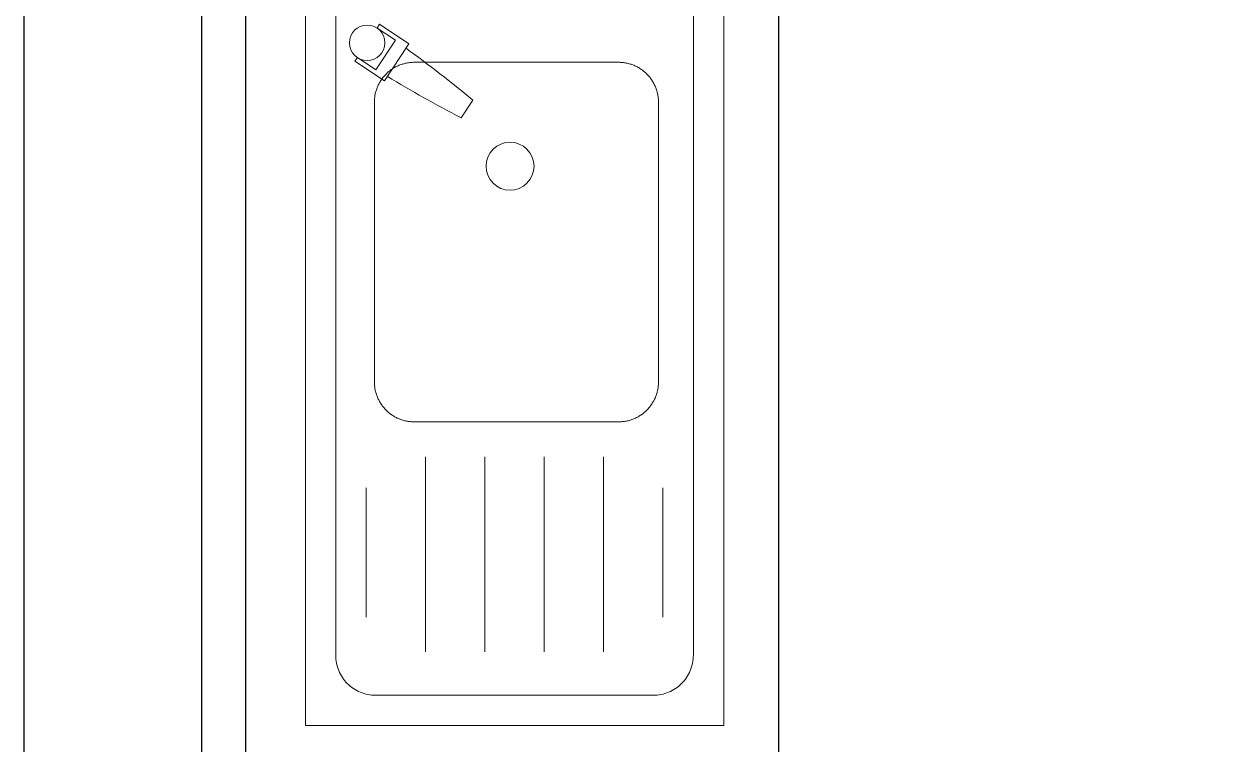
# Model space of a CAD drawing. Header units: millimetres. Extents: x 860 to 1444, y -43 to 267.
# Drawn here: x 1226.491 to 1227.829, y 227.66 to 228.472 of the extents above; entities that cross this region are included whole.
import ezdxf

# ---------------------------------------------------------------- set-up
doc = ezdxf.new("R2010")
doc.units = ezdxf.units.MM
doc.header["$MEASUREMENT"] = 0

# ---------------------------------------------------------------- blocks, each defined once
blk = doc.blocks.new('sink')
at = {"color": 152, "linetype": 'Continuous', "lineweight": 5, "true_color": 0x2776bb}
for p, q in [((86.1518, 62.0223), (86.1318, 62.009)), ((86.2153, 61.9502), (86.1737, 61.9225)), ((86.2373, 61.9171), (86.2153, 61.9502)), ((86.1861, 61.9128), (86.2194, 61.9349)), ((86.2194, 61.9349), (86.2331, 61.9143)), ((86.1737, 61.9225), (86.1957, 61.8894)), ((86.1998, 61.8922), (86.1861, 61.9128)), ((86.2331, 61.9143), (86.2373, 61.9171)), ((86.1957, 61.8894), (86.1998, 61.8922))]:
    blk.add_line(p, q, dxfattribs=at)
at = {"color": 152, "linetype": 'Continuous', "lineweight": 5, "true_color": 0x2776bb, "flags": 128}
blk.add_lwpolyline([(86.1518, 62.0223, -0.016708), (86.2103, 61.9469, -0.016708)], format="xyb", dxfattribs=at)
at = {"color": 152, "linetype": 'Continuous', "lineweight": 5, "true_color": 0x2776bb}
for points in [[(85.4475, 62.3047, 0), (86.9855, 62.3047, 0)], [(85.4475, 62.3047, 0), (85.4475, 61.8337, 0)], [(85.5265, 62.2705, 0), (85.5243, 62.2704, 0), (85.5221, 62.2702, 0), (85.5199, 62.27, 0), (85.5177, 62.2696, 0), (85.5156, 62.2691, 0), (85.5134, 62.2685, 0), (85.5113, 62.2678, 0), (85.5093, 62.267, 0), (85.5072, 62.2661, 0), (85.5053, 62.2651, 0), (85.5034, 62.2641, 0), (85.5015, 62.2629, 0), (85.4997, 62.2616, 0), (85.4979, 62.2602, 0), (85.4963, 62.2588, 0), (85.4947, 62.2573, 0), (85.4931, 62.2557, 0), (85.4917, 62.254, 0), (85.4903, 62.2523, 0), (85.4891, 62.2505, 0), (85.4879, 62.2486, 0), (85.4868, 62.2467, 0), (85.4858, 62.2447, 0), (85.4849, 62.2427, 0), (85.4841, 62.2406, 0), (85.4834, 62.2385, 0), (85.4828, 62.2364, 0), (85.4824, 62.2342, 0), (85.482, 62.2321, 0), (85.4817, 62.2299, 0), (85.4815, 62.2277, 0), (85.4815, 62.2255, 0)], [(85.5265, 62.2705, 0), (86.0128, 62.2705, 0)], [(86.0128, 62.2705, 0), (86.9065, 62.2705, 0)], [(85.715, 62.2363, 0), (85.5695, 62.2363, 0)], [(85.4815, 61.9127, 0), (85.4815, 62.2255, 0)], [(85.75, 62.1694, 0), (85.5305, 62.1694, 0)], [(85.75, 62.1025, 0), (85.5305, 62.1025, 0)], [(86.1045, 62.0641, 0), (86.104, 62.0693, 0), (86.1024, 62.0744, 0), (86.0999, 62.0791, 0), (86.0966, 62.0831, 0), (86.0925, 62.0865, 0), (86.0878, 62.089, 0), (86.0828, 62.0905, 0), (86.0775, 62.0911, 0), (86.0722, 62.0905, 0), (86.0672, 62.089, 0), (86.0625, 62.0865, 0), (86.0584, 62.0831, 0), (86.055, 62.0791, 0), (86.0525, 62.0744, 0), (86.051, 62.0693, 0), (86.0505, 62.0641, 0), (86.051, 62.0588, 0), (86.0525, 62.0537, 0), (86.055, 62.0491, 0), (86.0584, 62.045, 0), (86.0625, 62.0416, 0), (86.0672, 62.0391, 0), (86.0722, 62.0376, 0), (86.0775, 62.0371, 0), (86.0828, 62.0376, 0), (86.0878, 62.0391, 0), (86.0925, 62.0416, 0), (86.0966, 62.045, 0), (86.0999, 62.0491, 0), (86.1024, 62.0537, 0), (86.104, 62.0588, 0), (86.1045, 62.0641, 0)], [(85.75, 62.0356, 0), (85.5305, 62.0356, 0)], [(85.75, 61.9687, 0), (85.5305, 61.9687, 0)], [(85.4815, 61.9127, 0), (85.4815, 61.9104, 0), (85.4817, 61.9082, 0), (85.482, 61.9061, 0), (85.4824, 61.9039, 0), (85.4828, 61.9017, 0), (85.4834, 61.8996, 0), (85.4841, 61.8975, 0), (85.4849, 61.8954, 0), (85.4858, 61.8934, 0), (85.4868, 61.8914, 0), (85.4879, 61.8895, 0), (85.4891, 61.8877, 0), (85.4903, 61.8858, 0), (85.4917, 61.8841, 0), (85.4931, 61.8824, 0), (85.4947, 61.8808, 0), (85.4963, 61.8793, 0), (85.4979, 61.8779, 0), (85.4997, 61.8765, 0), (85.5015, 61.8752, 0), (85.5034, 61.8741, 0), (85.5053, 61.873, 0), (85.5072, 61.872, 0), (85.5093, 61.8711, 0), (85.5113, 61.8703, 0), (85.5134, 61.8696, 0), (85.5156, 61.869, 0), (85.5177, 61.8685, 0), (85.5199, 61.8681, 0), (85.5221, 61.8679, 0), (85.5243, 61.8677, 0), (85.5265, 61.8677, 0)], [(85.715, 61.9019, 0), (85.5695, 61.9019, 0)], [(86.0128, 61.8677, 0), (85.5265, 61.8677, 0)], [(86.9065, 61.8677, 0), (86.0128, 61.8677, 0)], [(85.4475, 61.8337, 0), (86.9855, 61.8337, 0)]]:
    blk.add_polyline3d(points, dxfattribs=at)
blk.add_circle((86.2165, 61.9032), 0.02, dxfattribs=at)
blk.add_arc((87.3993, 62.6674), 1.4282, 207.451, 211.2798, dxfattribs=at)
for points in [[(85.8152, 62.2269, -0.15), (85.8152, 62.2269), (85.8143, 62.2264), (85.8143, 62.2264, -0.15)], [(85.8162, 62.2274, -0.15), (85.8162, 62.2274), (85.8152, 62.2269), (85.8152, 62.2269, -0.15)], [(85.8173, 62.2278, -0.15), (85.8173, 62.2278), (85.8162, 62.2274), (85.8162, 62.2274, -0.15)], [(85.8183, 62.2282, -0.15), (85.8183, 62.2282), (85.8173, 62.2278), (85.8173, 62.2278, -0.15)], [(85.8193, 62.2286, -0.15), (85.8193, 62.2286), (85.8183, 62.2282), (85.8183, 62.2282, -0.15)], [(85.8204, 62.229, -0.15), (85.8204, 62.229), (85.8193, 62.2286), (85.8193, 62.2286, -0.15)], [(85.8214, 62.2293, -0.15), (85.8214, 62.2293), (85.8204, 62.229), (85.8204, 62.229, -0.15)], [(85.8225, 62.2296, -0.15), (85.8225, 62.2296), (85.8214, 62.2293), (85.8214, 62.2293, -0.15)], [(85.8236, 62.2299, -0.15), (85.8236, 62.2299), (85.8225, 62.2296), (85.8225, 62.2296, -0.15)], [(85.8246, 62.2302, -0.15), (85.8246, 62.2302), (85.8236, 62.2299), (85.8236, 62.2299, -0.15)], [(85.8257, 62.2304, -0.15), (85.8257, 62.2304), (85.8246, 62.2302), (85.8246, 62.2302, -0.15)], [(85.8268, 62.2306, -0.15), (85.8268, 62.2306), (85.8257, 62.2304), (85.8257, 62.2304, -0.15)], [(85.8279, 62.2308, -0.15), (85.8279, 62.2308), (85.8268, 62.2306), (85.8268, 62.2306, -0.15)], [(85.829, 62.2309, -0.15), (85.829, 62.2309), (85.8279, 62.2308), (85.8279, 62.2308, -0.15)], [(85.8301, 62.231, -0.15), (85.8301, 62.231), (85.829, 62.2309), (85.829, 62.2309, -0.15)], [(85.8312, 62.2311, -0.15), (85.8312, 62.2311), (85.8301, 62.231), (85.8301, 62.231, -0.15)], [(85.8323, 62.2312, -0.15), (85.8323, 62.2312), (85.8312, 62.2311), (85.8312, 62.2311, -0.15)], [(85.8334, 62.2312, -0.15), (85.8334, 62.2312), (85.8323, 62.2312), (85.8323, 62.2312, -0.15)], [(85.8345, 62.2313, -0.15), (85.8345, 62.2313), (85.8334, 62.2312), (85.8334, 62.2312, -0.15)], [(85.8345, 62.2313), (86.1495, 62.2313), (86.1495, 62.2313, -0.15), (85.8345, 62.2313, -0.15)], [(86.1506, 62.2312, -0.15), (86.1506, 62.2312), (86.1495, 62.2313), (86.1495, 62.2313, -0.15)], [(86.1517, 62.2312, -0.15), (86.1517, 62.2312), (86.1506, 62.2312), (86.1506, 62.2312, -0.15)], [(86.1528, 62.2311, -0.15), (86.1528, 62.2311), (86.1517, 62.2312), (86.1517, 62.2312, -0.15)], [(86.1539, 62.231, -0.15), (86.1539, 62.231), (86.1528, 62.2311), (86.1528, 62.2311, -0.15)], [(86.155, 62.2309, -0.15), (86.155, 62.2309), (86.1539, 62.231), (86.1539, 62.231, -0.15)], [(86.1561, 62.2308, -0.15), (86.1561, 62.2308), (86.155, 62.2309), (86.155, 62.2309, -0.15)], [(86.1572, 62.2306, -0.15), (86.1572, 62.2306), (86.1561, 62.2308), (86.1561, 62.2308, -0.15)], [(86.1583, 62.2304, -0.15), (86.1583, 62.2304), (86.1572, 62.2306), (86.1572, 62.2306, -0.15)], [(86.1593, 62.2302, -0.15), (86.1593, 62.2302), (86.1583, 62.2304), (86.1583, 62.2304, -0.15)], [(86.1604, 62.2299, -0.15), (86.1604, 62.2299), (86.1593, 62.2302), (86.1593, 62.2302, -0.15)], [(86.1615, 62.2296, -0.15), (86.1615, 62.2296), (86.1604, 62.2299), (86.1604, 62.2299, -0.15)], [(86.1625, 62.2293, -0.15), (86.1625, 62.2293), (86.1615, 62.2296), (86.1615, 62.2296, -0.15)], [(86.1636, 62.229, -0.15), (86.1636, 62.229), (86.1625, 62.2293), (86.1625, 62.2293, -0.15)], [(86.1646, 62.2286, -0.15), (86.1646, 62.2286), (86.1636, 62.229), (86.1636, 62.229, -0.15)], [(86.1657, 62.2282, -0.15), (86.1657, 62.2282), (86.1646, 62.2286), (86.1646, 62.2286, -0.15)], [(86.1667, 62.2278, -0.15), (86.1667, 62.2278), (86.1657, 62.2282), (86.1657, 62.2282, -0.15)], [(86.1677, 62.2274, -0.15), (86.1677, 62.2274), (86.1667, 62.2278), (86.1667, 62.2278, -0.15)], [(86.1687, 62.2269, -0.15), (86.1687, 62.2269), (86.1677, 62.2274), (86.1677, 62.2274, -0.15)], [(86.1697, 62.2264, -0.15), (86.1697, 62.2264), (86.1687, 62.2269), (86.1687, 62.2269, -0.15)], [(85.799, 62.2139, -0.15), (85.799, 62.2139), (85.7983, 62.2131), (85.7983, 62.2131, -0.15)], [(85.7997, 62.2148, -0.15), (85.7997, 62.2148), (85.799, 62.2139), (85.799, 62.2139, -0.15)], [(85.8004, 62.2156, -0.15), (85.8004, 62.2156), (85.7997, 62.2148), (85.7997, 62.2148, -0.15)], [(85.8011, 62.2165, -0.15), (85.8011, 62.2165), (85.8004, 62.2156), (85.8004, 62.2156, -0.15)], [(85.8019, 62.2173, -0.15), (85.8019, 62.2173), (85.8011, 62.2165), (85.8011, 62.2165, -0.15)], [(85.8027, 62.2181, -0.15), (85.8027, 62.2181), (85.8019, 62.2173), (85.8019, 62.2173, -0.15)], [(85.8035, 62.2188, -0.15), (85.8035, 62.2188), (85.8027, 62.2181), (85.8027, 62.2181, -0.15)], [(85.8043, 62.2196, -0.15), (85.8043, 62.2196), (85.8035, 62.2188), (85.8035, 62.2188, -0.15)], [(85.8051, 62.2203, -0.15), (85.8051, 62.2203), (85.8043, 62.2196), (85.8043, 62.2196, -0.15)], [(85.8059, 62.221, -0.15), (85.8059, 62.221), (85.8051, 62.2203), (85.8051, 62.2203, -0.15)], [(85.8068, 62.2217, -0.15), (85.8068, 62.2217), (85.8059, 62.221), (85.8059, 62.221, -0.15)], [(85.8077, 62.2224, -0.15), (85.8077, 62.2224), (85.8068, 62.2217), (85.8068, 62.2217, -0.15)], [(85.8086, 62.223, -0.15), (85.8086, 62.223), (85.8077, 62.2224), (85.8077, 62.2224, -0.15)], [(85.8095, 62.2237, -0.15), (85.8095, 62.2237), (85.8086, 62.223), (85.8086, 62.223, -0.15)], [(85.8104, 62.2243, -0.15), (85.8104, 62.2243), (85.8095, 62.2237), (85.8095, 62.2237, -0.15)], [(85.8114, 62.2249, -0.15), (85.8114, 62.2249), (85.8104, 62.2243), (85.8104, 62.2243, -0.15)], [(85.8123, 62.2254, -0.15), (85.8123, 62.2254), (85.8114, 62.2249), (85.8114, 62.2249, -0.15)], [(85.8133, 62.2259, -0.15), (85.8133, 62.2259), (85.8123, 62.2254), (85.8123, 62.2254, -0.15)], [(85.8143, 62.2264, -0.15), (85.8143, 62.2264), (85.8133, 62.2259), (85.8133, 62.2259, -0.15)], [(86.1707, 62.2259, -0.15), (86.1707, 62.2259), (86.1697, 62.2264), (86.1697, 62.2264, -0.15)], [(86.1717, 62.2254, -0.15), (86.1717, 62.2254), (86.1707, 62.2259), (86.1707, 62.2259, -0.15)], [(86.1726, 62.2249, -0.15), (86.1726, 62.2249), (86.1717, 62.2254), (86.1717, 62.2254, -0.15)], [(86.1736, 62.2243, -0.15), (86.1736, 62.2243), (86.1726, 62.2249), (86.1726, 62.2249, -0.15)], [(86.1745, 62.2237, -0.15), (86.1745, 62.2237), (86.1736, 62.2243), (86.1736, 62.2243, -0.15)], [(86.1754, 62.223, -0.15), (86.1754, 62.223), (86.1745, 62.2237), (86.1745, 62.2237, -0.15)], [(86.1763, 62.2224, -0.15), (86.1763, 62.2224), (86.1754, 62.223), (86.1754, 62.223, -0.15)], [(86.1772, 62.2217, -0.15), (86.1772, 62.2217), (86.1763, 62.2224), (86.1763, 62.2224, -0.15)], [(86.178, 62.221, -0.15), (86.178, 62.221), (86.1772, 62.2217), (86.1772, 62.2217, -0.15)], [(86.1789, 62.2203, -0.15), (86.1789, 62.2203), (86.178, 62.221), (86.178, 62.221, -0.15)], [(86.1797, 62.2196, -0.15), (86.1797, 62.2196), (86.1789, 62.2203), (86.1789, 62.2203, -0.15)], [(86.1805, 62.2188, -0.15), (86.1805, 62.2188), (86.1797, 62.2196), (86.1797, 62.2196, -0.15)], [(86.1813, 62.2181, -0.15), (86.1813, 62.2181), (86.1805, 62.2188), (86.1805, 62.2188, -0.15)], [(86.1821, 62.2173, -0.15), (86.1821, 62.2173), (86.1813, 62.2181), (86.1813, 62.2181, -0.15)], [(86.1828, 62.2165, -0.15), (86.1828, 62.2165), (86.1821, 62.2173), (86.1821, 62.2173, -0.15)], [(86.1836, 62.2156, -0.15), (86.1836, 62.2156), (86.1828, 62.2165), (86.1828, 62.2165, -0.15)], [(86.1843, 62.2148, -0.15), (86.1843, 62.2148), (86.1836, 62.2156), (86.1836, 62.2156, -0.15)], [(86.185, 62.2139, -0.15), (86.185, 62.2139), (86.1843, 62.2148), (86.1843, 62.2148, -0.15)], [(86.1856, 62.2131, -0.15), (86.1856, 62.2131), (86.185, 62.2139), (86.185, 62.2139, -0.15)], [(85.7918, 62.2004, -0.15), (85.7918, 62.2004), (85.7914, 62.1993), (85.7914, 62.1993, -0.15)], [(85.7921, 62.2014, -0.15), (85.7921, 62.2014), (85.7918, 62.2004), (85.7918, 62.2004, -0.15)], [(85.7925, 62.2024, -0.15), (85.7925, 62.2024), (85.7921, 62.2014), (85.7921, 62.2014, -0.15)], [(85.7929, 62.2035, -0.15), (85.7929, 62.2035), (85.7925, 62.2024), (85.7925, 62.2024, -0.15)], [(85.7933, 62.2045, -0.15), (85.7933, 62.2045), (85.7929, 62.2035), (85.7929, 62.2035, -0.15)], [(85.7938, 62.2055, -0.15), (85.7938, 62.2055), (85.7933, 62.2045), (85.7933, 62.2045, -0.15)], [(85.7943, 62.2065, -0.15), (85.7943, 62.2065), (85.7938, 62.2055), (85.7938, 62.2055, -0.15)], [(85.7948, 62.2075, -0.15), (85.7948, 62.2075), (85.7943, 62.2065), (85.7943, 62.2065, -0.15)], [(85.7953, 62.2084, -0.15), (85.7953, 62.2084), (85.7948, 62.2075), (85.7948, 62.2075, -0.15)], [(85.7959, 62.2094, -0.15), (85.7959, 62.2094), (85.7953, 62.2084), (85.7953, 62.2084, -0.15)], [(85.7965, 62.2103, -0.15), (85.7965, 62.2103), (85.7959, 62.2094), (85.7959, 62.2094, -0.15)], [(85.7971, 62.2113, -0.15), (85.7971, 62.2113), (85.7965, 62.2103), (85.7965, 62.2103, -0.15)], [(85.7977, 62.2122, -0.15), (85.7977, 62.2122), (85.7971, 62.2113), (85.7971, 62.2113, -0.15)], [(85.7983, 62.2131, -0.15), (85.7983, 62.2131), (85.7977, 62.2122), (85.7977, 62.2122, -0.15)], [(86.1863, 62.2122, -0.15), (86.1863, 62.2122), (86.1856, 62.2131), (86.1856, 62.2131, -0.15)], [(86.1869, 62.2113, -0.15), (86.1869, 62.2113), (86.1863, 62.2122), (86.1863, 62.2122, -0.15)], [(86.1875, 62.2103, -0.15), (86.1875, 62.2103), (86.1869, 62.2113), (86.1869, 62.2113, -0.15)], [(86.1881, 62.2094, -0.15), (86.1881, 62.2094), (86.1875, 62.2103), (86.1875, 62.2103, -0.15)], [(86.1886, 62.2084, -0.15), (86.1886, 62.2084), (86.1881, 62.2094), (86.1881, 62.2094, -0.15)], [(86.1892, 62.2075, -0.15), (86.1892, 62.2075), (86.1886, 62.2084), (86.1886, 62.2084, -0.15)], [(86.1897, 62.2065, -0.15), (86.1897, 62.2065), (86.1892, 62.2075), (86.1892, 62.2075, -0.15)], [(86.1902, 62.2055, -0.15), (86.1902, 62.2055), (86.1897, 62.2065), (86.1897, 62.2065, -0.15)], [(86.1906, 62.2045, -0.15), (86.1906, 62.2045), (86.1902, 62.2055), (86.1902, 62.2055, -0.15)], [(86.1911, 62.2035, -0.15), (86.1911, 62.2035), (86.1906, 62.2045), (86.1906, 62.2045, -0.15)], [(86.1915, 62.2024, -0.15), (86.1915, 62.2024), (86.1911, 62.2035), (86.1911, 62.2035, -0.15)], [(86.1919, 62.2014, -0.15), (86.1919, 62.2014), (86.1915, 62.2024), (86.1915, 62.2024, -0.15)], [(86.1922, 62.2004, -0.15), (86.1922, 62.2004), (86.1919, 62.2014), (86.1919, 62.2014, -0.15)], [(86.1925, 62.1993, -0.15), (86.1925, 62.1993), (86.1922, 62.2004), (86.1922, 62.2004, -0.15)], [(85.7896, 62.1896, -0.15), (85.7896, 62.1896), (85.7895, 62.1885), (85.7895, 62.1885, -0.15)], [(85.7895, 62.1885, -0.15), (85.7895, 62.1885), (85.7895, 62.1874), (85.7895, 62.1874, -0.15)], [(85.7895, 62.1874, -0.15), (85.7895, 62.1874), (85.7895, 62.1863), (85.7895, 62.1863, -0.15)], [(85.7897, 62.1907, -0.15), (85.7897, 62.1907), (85.7896, 62.1896), (85.7896, 62.1896, -0.15)], [(85.7898, 62.1918, -0.15), (85.7898, 62.1918), (85.7897, 62.1907), (85.7897, 62.1907, -0.15)], [(85.79, 62.1929, -0.15), (85.79, 62.1929), (85.7898, 62.1918), (85.7898, 62.1918, -0.15)], [(85.7901, 62.1939, -0.15), (85.7901, 62.1939), (85.79, 62.1929), (85.79, 62.1929, -0.15)], [(85.7904, 62.195, -0.15), (85.7904, 62.195), (85.7901, 62.1939), (85.7901, 62.1939, -0.15)], [(85.7906, 62.1961, -0.15), (85.7906, 62.1961), (85.7904, 62.195), (85.7904, 62.195, -0.15)], [(85.7908, 62.1972, -0.15), (85.7908, 62.1972), (85.7906, 62.1961), (85.7906, 62.1961, -0.15)], [(85.7911, 62.1983, -0.15), (85.7911, 62.1983), (85.7908, 62.1972), (85.7908, 62.1972, -0.15)], [(85.7914, 62.1993, -0.15), (85.7914, 62.1993), (85.7911, 62.1983), (85.7911, 62.1983, -0.15)], [(86.1929, 62.1983, -0.15), (86.1929, 62.1983), (86.1925, 62.1993), (86.1925, 62.1993, -0.15)], [(86.1931, 62.1972, -0.15), (86.1931, 62.1972), (86.1929, 62.1983), (86.1929, 62.1983, -0.15)], [(86.1934, 62.1961, -0.15), (86.1934, 62.1961), (86.1931, 62.1972), (86.1931, 62.1972, -0.15)], [(86.1936, 62.195, -0.15), (86.1936, 62.195), (86.1934, 62.1961), (86.1934, 62.1961, -0.15)], [(86.1938, 62.1939, -0.15), (86.1938, 62.1939), (86.1936, 62.195), (86.1936, 62.195, -0.15)], [(86.194, 62.1929, -0.15), (86.194, 62.1929), (86.1938, 62.1939), (86.1938, 62.1939, -0.15)], [(86.1941, 62.1918, -0.15), (86.1941, 62.1918), (86.194, 62.1929), (86.194, 62.1929, -0.15)], [(86.1943, 62.1907, -0.15), (86.1943, 62.1907), (86.1941, 62.1918), (86.1941, 62.1918, -0.15)], [(86.1944, 62.1896, -0.15), (86.1944, 62.1896), (86.1943, 62.1907), (86.1943, 62.1907, -0.15)], [(86.1944, 62.1885, -0.15), (86.1944, 62.1885), (86.1944, 62.1896), (86.1944, 62.1896, -0.15)], [(86.1945, 62.1874, -0.15), (86.1945, 62.1874), (86.1944, 62.1885), (86.1944, 62.1885, -0.15)], [(86.1945, 62.1863, -0.15), (86.1945, 62.1863), (86.1945, 62.1874), (86.1945, 62.1874, -0.15)], [(85.7895, 62.1863), (85.7895, 61.9563), (85.7895, 61.9563, -0.15), (85.7895, 62.1863, -0.15)], [(86.1945, 62.1863), (86.1945, 61.9563), (86.1945, 61.9563, -0.15), (86.1945, 62.1863, -0.15)], [(85.7895, 61.9563, -0.15), (85.7895, 61.9563), (85.7895, 61.9551), (85.7895, 61.9551, -0.15)], [(85.7895, 61.9551, -0.15), (85.7895, 61.9551), (85.7895, 61.954), (85.7895, 61.954, -0.15)], [(85.7895, 61.954, -0.15), (85.7895, 61.954), (85.7896, 61.9529), (85.7896, 61.9529, -0.15)], [(85.7896, 61.9529, -0.15), (85.7896, 61.9529), (85.7897, 61.9518), (85.7897, 61.9518, -0.15)], [(85.7897, 61.9518, -0.15), (85.7897, 61.9518), (85.7898, 61.9507), (85.7898, 61.9507, -0.15)], [(85.7898, 61.9507, -0.15), (85.7898, 61.9507), (85.79, 61.9497), (85.79, 61.9497, -0.15)], [(85.79, 61.9497, -0.15), (85.79, 61.9497), (85.7901, 61.9486), (85.7901, 61.9486, -0.15)], [(85.7901, 61.9486, -0.15), (85.7901, 61.9486), (85.7904, 61.9475), (85.7904, 61.9475, -0.15)], [(85.7904, 61.9475, -0.15), (85.7904, 61.9475), (85.7906, 61.9464), (85.7906, 61.9464, -0.15)], [(85.7906, 61.9464, -0.15), (85.7906, 61.9464), (85.7908, 61.9453), (85.7908, 61.9453, -0.15)], [(86.1931, 61.9453, -0.15), (86.1931, 61.9453), (86.1934, 61.9464), (86.1934, 61.9464, -0.15)], [(86.1934, 61.9464, -0.15), (86.1934, 61.9464), (86.1936, 61.9475), (86.1936, 61.9475, -0.15)], [(86.1936, 61.9475, -0.15), (86.1936, 61.9475), (86.1938, 61.9486), (86.1938, 61.9486, -0.15)], [(86.1938, 61.9486, -0.15), (86.1938, 61.9486), (86.194, 61.9497), (86.194, 61.9497, -0.15)], [(86.194, 61.9497, -0.15), (86.194, 61.9497), (86.1941, 61.9507), (86.1941, 61.9507, -0.15)], [(86.1941, 61.9507, -0.15), (86.1941, 61.9507), (86.1943, 61.9518), (86.1943, 61.9518, -0.15)], [(86.1943, 61.9518, -0.15), (86.1943, 61.9518), (86.1944, 61.9529), (86.1944, 61.9529, -0.15)], [(86.1944, 61.954, -0.15), (86.1944, 61.954), (86.1945, 61.9551), (86.1945, 61.9551, -0.15)], [(86.1944, 61.9529, -0.15), (86.1944, 61.9529), (86.1944, 61.954), (86.1944, 61.954, -0.15)], [(86.1945, 61.9551, -0.15), (86.1945, 61.9551), (86.1945, 61.9563), (86.1945, 61.9563, -0.15)], [(85.7908, 61.9453, -0.15), (85.7908, 61.9453), (85.7911, 61.9443), (85.7911, 61.9443, -0.15)], [(85.7911, 61.9443, -0.15), (85.7911, 61.9443), (85.7914, 61.9432), (85.7914, 61.9432, -0.15)], [(85.7914, 61.9432, -0.15), (85.7914, 61.9432), (85.7918, 61.9421), (85.7918, 61.9421, -0.15)], [(85.7918, 61.9421, -0.15), (85.7918, 61.9421), (85.7921, 61.9411), (85.7921, 61.9411, -0.15)], [(85.7921, 61.9411, -0.15), (85.7921, 61.9411), (85.7925, 61.9401), (85.7925, 61.9401, -0.15)], [(85.7925, 61.9401, -0.15), (85.7925, 61.9401), (85.7929, 61.939), (85.7929, 61.939, -0.15)], [(85.7929, 61.939, -0.15), (85.7929, 61.939), (85.7933, 61.938), (85.7933, 61.938, -0.15)], [(85.7933, 61.938, -0.15), (85.7933, 61.938), (85.7938, 61.937), (85.7938, 61.937, -0.15)], [(85.7938, 61.937, -0.15), (85.7938, 61.937), (85.7943, 61.936), (85.7943, 61.936, -0.15)], [(85.7943, 61.936, -0.15), (85.7943, 61.936), (85.7948, 61.935), (85.7948, 61.935, -0.15)], [(85.7948, 61.935, -0.15), (85.7948, 61.935), (85.7953, 61.9341), (85.7953, 61.9341, -0.15)], [(85.7953, 61.9341, -0.15), (85.7953, 61.9341), (85.7959, 61.9331), (85.7959, 61.9331, -0.15)], [(85.7959, 61.9331, -0.15), (85.7959, 61.9331), (85.7965, 61.9322), (85.7965, 61.9322, -0.15)], [(85.7965, 61.9322, -0.15), (85.7965, 61.9322), (85.7971, 61.9313), (85.7971, 61.9313, -0.15)], [(86.1869, 61.9313, -0.15), (86.1869, 61.9313), (86.1875, 61.9322), (86.1875, 61.9322, -0.15)], [(86.1875, 61.9322, -0.15), (86.1875, 61.9322), (86.1881, 61.9331), (86.1881, 61.9331, -0.15)], [(86.1881, 61.9331, -0.15), (86.1881, 61.9331), (86.1886, 61.9341), (86.1886, 61.9341, -0.15)], [(86.1886, 61.9341, -0.15), (86.1886, 61.9341), (86.1892, 61.935), (86.1892, 61.935, -0.15)], [(86.1892, 61.935, -0.15), (86.1892, 61.935), (86.1897, 61.936), (86.1897, 61.936, -0.15)], [(86.1897, 61.936, -0.15), (86.1897, 61.936), (86.1902, 61.937), (86.1902, 61.937, -0.15)], [(86.1902, 61.937, -0.15), (86.1902, 61.937), (86.1906, 61.938), (86.1906, 61.938, -0.15)], [(86.1906, 61.938, -0.15), (86.1906, 61.938), (86.1911, 61.939), (86.1911, 61.939, -0.15)], [(86.1911, 61.939, -0.15), (86.1911, 61.939), (86.1915, 61.9401), (86.1915, 61.9401, -0.15)], [(86.1915, 61.9401, -0.15), (86.1915, 61.9401), (86.1919, 61.9411), (86.1919, 61.9411, -0.15)], [(86.1919, 61.9411, -0.15), (86.1919, 61.9411), (86.1922, 61.9421), (86.1922, 61.9421, -0.15)], [(86.1922, 61.9421, -0.15), (86.1922, 61.9421), (86.1925, 61.9432), (86.1925, 61.9432, -0.15)], [(86.1925, 61.9432, -0.15), (86.1925, 61.9432), (86.1929, 61.9443), (86.1929, 61.9443, -0.15)], [(86.1929, 61.9443, -0.15), (86.1929, 61.9443), (86.1931, 61.9453), (86.1931, 61.9453, -0.15)], [(85.7971, 61.9313, -0.15), (85.7971, 61.9313), (85.7977, 61.9303), (85.7977, 61.9303, -0.15)], [(85.7977, 61.9303, -0.15), (85.7977, 61.9303), (85.7983, 61.9294), (85.7983, 61.9294, -0.15)], [(85.7983, 61.9294, -0.15), (85.7983, 61.9294), (85.799, 61.9286), (85.799, 61.9286, -0.15)], [(85.799, 61.9286, -0.15), (85.799, 61.9286), (85.7997, 61.9277), (85.7997, 61.9277, -0.15)], [(85.7997, 61.9277, -0.15), (85.7997, 61.9277), (85.8004, 61.9269), (85.8004, 61.9269, -0.15)], [(85.8004, 61.9269, -0.15), (85.8004, 61.9269), (85.8011, 61.926), (85.8011, 61.926, -0.15)], [(85.8011, 61.926, -0.15), (85.8011, 61.926), (85.8019, 61.9252), (85.8019, 61.9252, -0.15)], [(85.8019, 61.9252, -0.15), (85.8019, 61.9252), (85.8027, 61.9244), (85.8027, 61.9244, -0.15)], [(85.8027, 61.9244, -0.15), (85.8027, 61.9244), (85.8035, 61.9237), (85.8035, 61.9237, -0.15)], [(85.8035, 61.9237, -0.15), (85.8035, 61.9237), (85.8043, 61.9229), (85.8043, 61.9229, -0.15)], [(85.8043, 61.9229, -0.15), (85.8043, 61.9229), (85.8051, 61.9222), (85.8051, 61.9222, -0.15)], [(85.8051, 61.9222, -0.15), (85.8051, 61.9222), (85.8059, 61.9215), (85.8059, 61.9215, -0.15)], [(85.8059, 61.9215, -0.15), (85.8059, 61.9215), (85.8068, 61.9208), (85.8068, 61.9208, -0.15)], [(85.8068, 61.9208, -0.15), (85.8068, 61.9208), (85.8077, 61.9201), (85.8077, 61.9201, -0.15)], [(85.8077, 61.9201, -0.15), (85.8077, 61.9201), (85.8086, 61.9195), (85.8086, 61.9195, -0.15)], [(85.8086, 61.9195, -0.15), (85.8086, 61.9195), (85.8095, 61.9188), (85.8095, 61.9188, -0.15)], [(85.8095, 61.9188, -0.15), (85.8095, 61.9188), (85.8104, 61.9182), (85.8104, 61.9182, -0.15)], [(86.1736, 61.9182, -0.15), (86.1736, 61.9182), (86.1745, 61.9188), (86.1745, 61.9188, -0.15)], [(86.1745, 61.9188, -0.15), (86.1745, 61.9188), (86.1754, 61.9195), (86.1754, 61.9195, -0.15)], [(86.1754, 61.9195, -0.15), (86.1754, 61.9195), (86.1763, 61.9201), (86.1763, 61.9201, -0.15)], [(86.1763, 61.9201, -0.15), (86.1763, 61.9201), (86.1772, 61.9208), (86.1772, 61.9208, -0.15)], [(86.1772, 61.9208, -0.15), (86.1772, 61.9208), (86.178, 61.9215), (86.178, 61.9215, -0.15)], [(86.178, 61.9215, -0.15), (86.178, 61.9215), (86.1789, 61.9222), (86.1789, 61.9222, -0.15)], [(86.1789, 61.9222, -0.15), (86.1789, 61.9222), (86.1797, 61.9229), (86.1797, 61.9229, -0.15)], [(86.1797, 61.9229, -0.15), (86.1797, 61.9229), (86.1805, 61.9237), (86.1805, 61.9237, -0.15)], [(86.1805, 61.9237, -0.15), (86.1805, 61.9237), (86.1813, 61.9244), (86.1813, 61.9244, -0.15)], [(86.1813, 61.9244, -0.15), (86.1813, 61.9244), (86.1821, 61.9252), (86.1821, 61.9252, -0.15)], [(86.1821, 61.9252, -0.15), (86.1821, 61.9252), (86.1828, 61.926), (86.1828, 61.926, -0.15)], [(86.1828, 61.926, -0.15), (86.1828, 61.926), (86.1836, 61.9269), (86.1836, 61.9269, -0.15)], [(86.1836, 61.9269, -0.15), (86.1836, 61.9269), (86.1843, 61.9277), (86.1843, 61.9277, -0.15)], [(86.1843, 61.9277, -0.15), (86.1843, 61.9277), (86.185, 61.9286), (86.185, 61.9286, -0.15)], [(86.185, 61.9286, -0.15), (86.185, 61.9286), (86.1856, 61.9294), (86.1856, 61.9294, -0.15)], [(86.1856, 61.9294, -0.15), (86.1856, 61.9294), (86.1863, 61.9303), (86.1863, 61.9303, -0.15)], [(86.1863, 61.9303, -0.15), (86.1863, 61.9303), (86.1869, 61.9313), (86.1869, 61.9313, -0.15)], [(85.8104, 61.9182, -0.15), (85.8104, 61.9182), (85.8114, 61.9177), (85.8114, 61.9177, -0.15)], [(85.8114, 61.9177, -0.15), (85.8114, 61.9177), (85.8123, 61.9171), (85.8123, 61.9171, -0.15)], [(85.8123, 61.9171, -0.15), (85.8123, 61.9171), (85.8133, 61.9166), (85.8133, 61.9166, -0.15)], [(85.8133, 61.9166, -0.15), (85.8133, 61.9166), (85.8143, 61.9161), (85.8143, 61.9161, -0.15)], [(85.8143, 61.9161, -0.15), (85.8143, 61.9161), (85.8152, 61.9156), (85.8152, 61.9156, -0.15)], [(85.8152, 61.9156, -0.15), (85.8152, 61.9156), (85.8162, 61.9151), (85.8162, 61.9151, -0.15)], [(85.8162, 61.9151, -0.15), (85.8162, 61.9151), (85.8173, 61.9147), (85.8173, 61.9147, -0.15)], [(85.8173, 61.9147, -0.15), (85.8173, 61.9147), (85.8183, 61.9143), (85.8183, 61.9143, -0.15)], [(85.8183, 61.9143, -0.15), (85.8183, 61.9143), (85.8193, 61.9139), (85.8193, 61.9139, -0.15)], [(85.8193, 61.9139, -0.15), (85.8193, 61.9139), (85.8204, 61.9135), (85.8204, 61.9135, -0.15)], [(85.8204, 61.9135, -0.15), (85.8204, 61.9135), (85.8214, 61.9132), (85.8214, 61.9132, -0.15)], [(85.8214, 61.9132, -0.15), (85.8214, 61.9132), (85.8225, 61.9129), (85.8225, 61.9129, -0.15)], [(85.8225, 61.9129, -0.15), (85.8225, 61.9129), (85.8236, 61.9126), (85.8236, 61.9126, -0.15)], [(85.8236, 61.9126, -0.15), (85.8236, 61.9126), (85.8246, 61.9123), (85.8246, 61.9123, -0.15)], [(85.8246, 61.9123, -0.15), (85.8246, 61.9123), (85.8257, 61.9121), (85.8257, 61.9121, -0.15)], [(85.8257, 61.9121, -0.15), (85.8257, 61.9121), (85.8268, 61.9119), (85.8268, 61.9119, -0.15)], [(85.8268, 61.9119, -0.15), (85.8268, 61.9119), (85.8279, 61.9117), (85.8279, 61.9117, -0.15)], [(85.8279, 61.9117, -0.15), (85.8279, 61.9117), (85.829, 61.9116), (85.829, 61.9116, -0.15)], [(85.829, 61.9116, -0.15), (85.829, 61.9116), (85.8301, 61.9115), (85.8301, 61.9115, -0.15)], [(85.8301, 61.9115, -0.15), (85.8301, 61.9115), (85.8312, 61.9114), (85.8312, 61.9114, -0.15)], [(85.8312, 61.9114, -0.15), (85.8312, 61.9114), (85.8323, 61.9113), (85.8323, 61.9113, -0.15)], [(85.8323, 61.9113, -0.15), (85.8323, 61.9113), (85.8334, 61.9113), (85.8334, 61.9113, -0.15)], [(85.8334, 61.9113, -0.15), (85.8334, 61.9113), (85.8345, 61.9113), (85.8345, 61.9113, -0.15)], [(85.8345, 61.9113), (86.1495, 61.9113), (86.1495, 61.9113, -0.15), (85.8345, 61.9113, -0.15)], [(86.1495, 61.9113, -0.15), (86.1495, 61.9113), (86.1506, 61.9113), (86.1506, 61.9113, -0.15)], [(86.1506, 61.9113, -0.15), (86.1506, 61.9113), (86.1517, 61.9113), (86.1517, 61.9113, -0.15)], [(86.1517, 61.9113, -0.15), (86.1517, 61.9113), (86.1528, 61.9114), (86.1528, 61.9114, -0.15)], [(86.1528, 61.9114, -0.15), (86.1528, 61.9114), (86.1539, 61.9115), (86.1539, 61.9115, -0.15)], [(86.1539, 61.9115, -0.15), (86.1539, 61.9115), (86.155, 61.9116), (86.155, 61.9116, -0.15)], [(86.155, 61.9116, -0.15), (86.155, 61.9116), (86.1561, 61.9117), (86.1561, 61.9117, -0.15)], [(86.1561, 61.9117, -0.15), (86.1561, 61.9117), (86.1572, 61.9119), (86.1572, 61.9119, -0.15)], [(86.1572, 61.9119, -0.15), (86.1572, 61.9119), (86.1583, 61.9121), (86.1583, 61.9121, -0.15)], [(86.1583, 61.9121, -0.15), (86.1583, 61.9121), (86.1593, 61.9123), (86.1593, 61.9123, -0.15)], [(86.1593, 61.9123, -0.15), (86.1593, 61.9123), (86.1604, 61.9126), (86.1604, 61.9126, -0.15)], [(86.1604, 61.9126, -0.15), (86.1604, 61.9126), (86.1615, 61.9129), (86.1615, 61.9129, -0.15)], [(86.1615, 61.9129, -0.15), (86.1615, 61.9129), (86.1625, 61.9132), (86.1625, 61.9132, -0.15)], [(86.1625, 61.9132, -0.15), (86.1625, 61.9132), (86.1636, 61.9135), (86.1636, 61.9135, -0.15)], [(86.1636, 61.9135, -0.15), (86.1636, 61.9135), (86.1646, 61.9139), (86.1646, 61.9139, -0.15)], [(86.1646, 61.9139, -0.15), (86.1646, 61.9139), (86.1657, 61.9143), (86.1657, 61.9143, -0.15)], [(86.1657, 61.9143, -0.15), (86.1657, 61.9143), (86.1667, 61.9147), (86.1667, 61.9147, -0.15)], [(86.1667, 61.9147, -0.15), (86.1667, 61.9147), (86.1677, 61.9151), (86.1677, 61.9151, -0.15)], [(86.1677, 61.9151, -0.15), (86.1677, 61.9151), (86.1687, 61.9156), (86.1687, 61.9156, -0.15)], [(86.1687, 61.9156, -0.15), (86.1687, 61.9156), (86.1697, 61.9161), (86.1697, 61.9161, -0.15)], [(86.1697, 61.9161, -0.15), (86.1697, 61.9161), (86.1707, 61.9166), (86.1707, 61.9166, -0.15)], [(86.1707, 61.9166, -0.15), (86.1707, 61.9166), (86.1717, 61.9171), (86.1717, 61.9171, -0.15)], [(86.1717, 61.9171, -0.15), (86.1717, 61.9171), (86.1726, 61.9177), (86.1726, 61.9177, -0.15)], [(86.1726, 61.9177, -0.15), (86.1726, 61.9177), (86.1736, 61.9182), (86.1736, 61.9182, -0.15)]]:
    blk.add_3dface(points, dxfattribs=at)

msp = doc.modelspace()

# ---------------------------------------------------------------- linework, layer by layer
for points in [[(1236.49067, 217.22959), (1236.49067, 232.22959), (1226.49067, 232.22959), (1226.49067, 217.22959), (1226.69067, 217.22959)], [(1226.69067, 229.92959), (1226.69067, 220.82959)]]:
    msp.add_lwpolyline(points)
at = {"color": 152, "true_color": 0x2776bb}
msp.add_lwpolyline([(1226.74067, 229.27959), (1227.34067, 229.27959), (1227.34067, 227.63924), (1226.74067, 227.63924)], close=True, dxfattribs=at)

# ---------------------------------------------------------------- block references
at = {"xscale": -1, "rotation": 270}
msp.add_blockref('sink', (1164.97428, 142.23407), dxfattribs=at)

doc.saveas('drawing.dxf')
